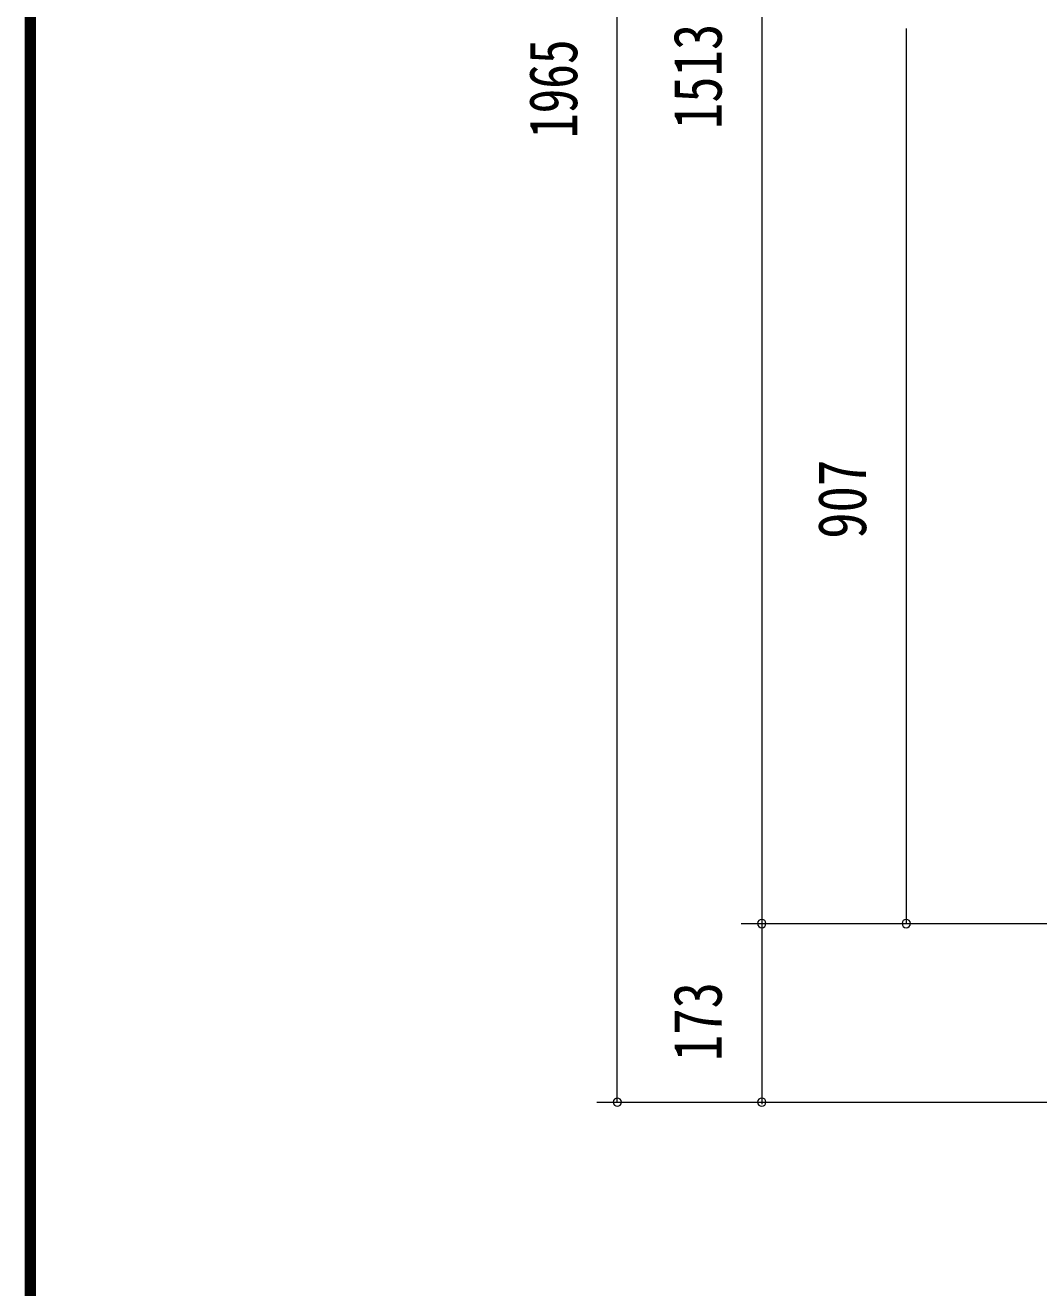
# Model space of a CAD drawing. Units: millimetres, scale not verified. Extents: x -5740 to 5856, y -4020 to 4020.
# Drawn here: x -5740 to -4758, y -2425 to -1202 of the extents above; entities that cross this region are included whole.
import ezdxf
from ezdxf.enums import TextEntityAlignment as Align

# ---------------------------------------------------------------- set-up
doc = ezdxf.new("R2010")
doc.units = ezdxf.units.MM
doc.header["$LTSCALE"] = 10
doc.layers.add('0-B_2-F', color=3, linetype='Continuous', lineweight=18)
doc.layers.add('0-F_F-F4PAPAER', color=5, linetype='Continuous', lineweight=18)
doc.styles.add('ＭＳ ゴシック', font='')
doc.styles.get('ＭＳ ゴシック').set_extended_font_data('MS Gothic')

msp = doc.modelspace()

# ---------------------------------------------------------------- linework, layer by layer
at = {"layer": '0-B_2-F'}
for p, q in [((-5166.21, -2245.14), (-5166.21, -280.14)), ((-5026.21, -620.14), (-5026.21, -2220.14)), ((-4886.21, -1205.14), (-4886.21, -2072.14)), ((-5046.21, -2072.14), (-3763.85, -2072.14)), ((-5026.21, -2067.14), (-5026.21, -2247.14)), ((-5186.21, -2245.14), (-3728.63, -2245.14))]:
    msp.add_line(p, q, dxfattribs=at)
for centre, start, end in [((-5026.21, -2072.14), 0, 180), ((-5026.21, -2072.14), 180, 0), ((-4886.21, -2072.14), 0, 180), ((-4886.21, -2072.14), 180, 0), ((-5166.21, -2245.14), 0, 180), ((-5166.21, -2245.14), 180, 0), ((-5026.21, -2245.14), 0, 180), ((-5026.21, -2245.14), 180, 0)]:
    msp.add_arc(centre, 4, start, end, dxfattribs=at)
at = {"layer": '0-F_F-F4PAPAER'}
for points in [[(5740, 4020.13), (-5740, 4020.13), (-5740, -4019.87), (5740, -4019.87)], [(5739, 4019.13), (5739, -4018.87), (-5739, -4018.87), (-5739, 4019.13)], [(5738, 4018.13), (5738, -4017.87), (-5738, -4017.87), (-5738, 4018.13)], [(5737, 4017.13), (5737, -4016.87), (-5737, -4016.87), (-5737, 4017.13)], [(5736, 4016.13), (5736, -4015.87), (-5736, -4015.87), (-5736, 4016.13)], [(5735, 4015.13), (5735, -4014.87), (-5735, -4014.87), (-5735, 4015.13)], [(5734, 4014.13), (5734, -4013.87), (-5734, -4013.87), (-5734, 4014.13)], [(5733, 4013.13), (5733, -4012.87), (-5733, -4012.87), (-5733, 4013.13)], [(5732, 4012.13), (5732, -4011.87), (-5732, -4011.87), (-5732, 4012.13)], [(5731, 4011.13), (5731, -4010.87), (-5731, -4010.87), (-5731, 4011.13)], [(5730, 4010.13), (5730, -4009.87), (-5730, -4009.87), (-5730, 4010.13)]]:
    msp.add_lwpolyline(points, close=True, dxfattribs=at)

# ---------------------------------------------------------------- texts
at = {"layer": '0-B_2-F', "color": 7, "style": 'ＭＳ ゴシック'}
for s, width, p in [('1513', 0.8, (-5051.01, -1302.42)), ('1965', 0.75, (-5191.01, -1311.19)), ('907', 0.8, (-4911.01, -1699.35)), ('173', 0.8, (-5051.01, -2205.36))]:
    msp.add_text(s, height=46.89, rotation=90, dxfattribs=dict(at, width=width)).set_placement(p, align=Align.BOTTOM_LEFT)

doc.saveas('drawing.dxf')
